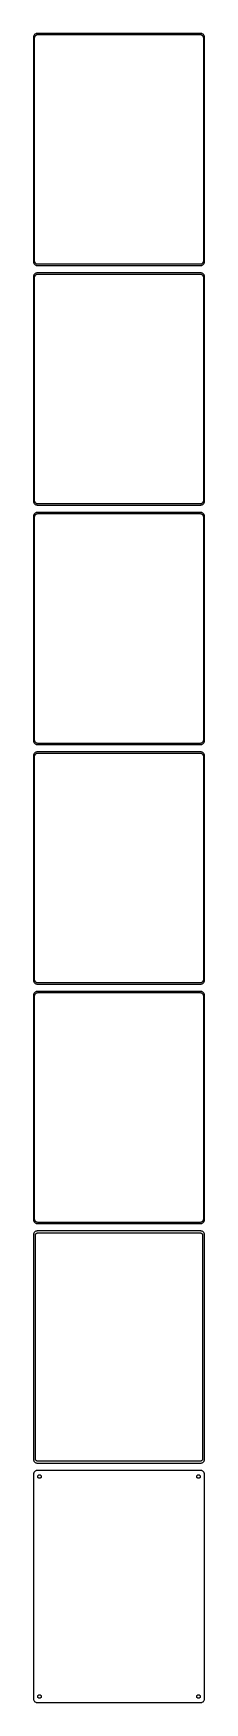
# Model space of a CAD drawing. Header units: metres. Extents: x -105 to 105, y 4268 to 8668.
# Drawn here: x -105 to 105, y 4268 to 6316 of the extents above; entities that cross this region are included whole.
import ezdxf

# ---------------------------------------------------------------- set-up
doc = ezdxf.new("R2010")
doc.units = ezdxf.units.M

msp = doc.modelspace()

# ---------------------------------------------------------------- linework, layer by layer
for p, q in [((-104.961, 6312.13), (-105, 6311.5)), ((-105, 6311.5), (-105, 6036.5)), ((-104.843, 6312.74), (-104.961, 6312.13)), ((-104.649, 6313.34), (-104.843, 6312.74)), ((-104.382, 6313.91), (-104.649, 6313.34)), ((-104.045, 6314.44), (-104.382, 6313.91)), ((-103.645, 6314.92), (-104.045, 6314.44)), ((-103.187, 6315.35), (-103.645, 6314.92)), ((-103.5, 6311), (-103.468, 6311.5)), ((-103.5, 6037), (-103.5, 6311)), ((-103.468, 6311.5), (-103.374, 6311.99)), ((-103.374, 6311.99), (-103.219, 6312.47)), ((-103.219, 6312.47), (-103.005, 6312.93)), ((-102.679, 6315.72), (-103.187, 6315.35)), ((-103.005, 6312.93), (-102.736, 6313.35)), ((-102.736, 6313.35), (-102.416, 6313.74)), ((-102.129, 6316.02), (-102.679, 6315.72)), ((-102.416, 6313.74), (-102.05, 6314.08)), ((-101.545, 6316.26), (-102.129, 6316.02)), ((-102.05, 6314.08), (-101.643, 6314.38)), ((-101.643, 6314.38), (-101.203, 6314.62)), ((-100.937, 6316.41), (-101.545, 6316.26)), ((-101.203, 6314.62), (-100.736, 6314.8)), ((-100.314, 6316.49), (-100.937, 6316.41)), ((-100.736, 6314.8), (-100.25, 6314.93)), ((100.314, 6316.49), (-100.314, 6316.49)), ((-100.25, 6314.93), (-99.7512, 6314.99)), ((-99.7512, 6314.99), (99.7512, 6314.99)), ((99.7512, 6314.99), (100.25, 6314.93)), ((100.25, 6314.93), (100.736, 6314.8)), ((100.937, 6316.41), (100.314, 6316.49)), ((100.736, 6314.8), (101.203, 6314.62)), ((101.545, 6316.26), (100.937, 6316.41)), ((101.203, 6314.62), (101.643, 6314.38)), ((102.129, 6316.02), (101.545, 6316.26)), ((101.643, 6314.38), (102.05, 6314.08)), ((102.05, 6314.08), (102.416, 6313.74)), ((102.679, 6315.72), (102.129, 6316.02)), ((102.416, 6313.74), (102.736, 6313.35)), ((103.187, 6315.35), (102.679, 6315.72)), ((102.736, 6313.35), (103.005, 6312.93)), ((103.005, 6312.93), (103.219, 6312.47)), ((103.645, 6314.92), (103.187, 6315.35)), ((103.219, 6312.47), (103.374, 6311.99)), ((103.374, 6311.99), (103.468, 6311.5)), ((103.468, 6311.5), (103.5, 6311)), ((103.5, 6311), (103.5, 6037)), ((104.045, 6314.44), (103.645, 6314.92)), ((104.382, 6313.91), (104.045, 6314.44)), ((104.649, 6313.34), (104.382, 6313.91)), ((104.843, 6312.74), (104.649, 6313.34)), ((104.961, 6312.13), (104.843, 6312.74)), ((105, 6311.5), (104.961, 6312.13)), ((105, 6036.5), (105, 6311.5)), ((-105, 6036.5), (-104.961, 6035.87)), ((-104.961, 6035.87), (-104.843, 6035.26)), ((-104.843, 6035.26), (-104.649, 6034.66)), ((-104.649, 6034.66), (-104.382, 6034.09)), ((-104.382, 6034.09), (-104.045, 6033.56)), ((-104.045, 6033.56), (-103.645, 6033.08)), ((-103.645, 6033.08), (-103.187, 6032.65)), ((-103.468, 6036.5), (-103.5, 6037)), ((-103.374, 6036.01), (-103.468, 6036.5)), ((-103.219, 6035.53), (-103.374, 6036.01)), ((-103.005, 6035.07), (-103.219, 6035.53)), ((-103.187, 6032.65), (-102.679, 6032.28)), ((-102.736, 6034.65), (-103.005, 6035.07)), ((-102.416, 6034.26), (-102.736, 6034.65)), ((-102.679, 6032.28), (-102.129, 6031.98)), ((-102.05, 6033.92), (-102.416, 6034.26)), ((-102.129, 6031.98), (-101.545, 6031.74)), ((-101.643, 6033.62), (-102.05, 6033.92)), ((-101.203, 6033.38), (-101.643, 6033.62)), ((-101.545, 6031.74), (-100.937, 6031.59)), ((-100.736, 6033.2), (-101.203, 6033.38)), ((-100.937, 6031.59), (-100.314, 6031.51)), ((-100.25, 6033.07), (-100.736, 6033.2)), ((-100.314, 6031.51), (100.314, 6031.51)), ((-99.7512, 6033.01), (-100.25, 6033.07)), ((99.7512, 6033.01), (-99.7512, 6033.01)), ((100.25, 6033.07), (99.7512, 6033.01)), ((100.736, 6033.2), (100.25, 6033.07)), ((100.314, 6031.51), (100.937, 6031.59)), ((101.203, 6033.38), (100.736, 6033.2)), ((100.937, 6031.59), (101.545, 6031.74)), ((101.643, 6033.62), (101.203, 6033.38)), ((101.545, 6031.74), (102.129, 6031.98)), ((102.05, 6033.92), (101.643, 6033.62)), ((102.416, 6034.26), (102.05, 6033.92)), ((102.129, 6031.98), (102.679, 6032.28)), ((102.736, 6034.65), (102.416, 6034.26)), ((102.679, 6032.28), (103.187, 6032.65)), ((103.005, 6035.07), (102.736, 6034.65)), ((103.219, 6035.53), (103.005, 6035.07)), ((103.187, 6032.65), (103.645, 6033.08)), ((103.374, 6036.01), (103.219, 6035.53)), ((103.468, 6036.5), (103.374, 6036.01)), ((103.5, 6037), (103.468, 6036.5)), ((103.645, 6033.08), (104.045, 6033.56)), ((104.045, 6033.56), (104.382, 6034.09)), ((104.382, 6034.09), (104.649, 6034.66)), ((104.649, 6034.66), (104.843, 6035.26)), ((104.843, 6035.26), (104.961, 6035.87)), ((104.961, 6035.87), (105, 6036.5)), ((-104.961, 6018.13), (-105, 6017.5)), ((-105, 6017.5), (-105, 5742.5)), ((-104.843, 6018.74), (-104.961, 6018.13)), ((-104.649, 6019.34), (-104.843, 6018.74)), ((-104.382, 6019.91), (-104.649, 6019.34)), ((-104.045, 6020.44), (-104.382, 6019.91)), ((-103.645, 6020.92), (-104.045, 6020.44)), ((-103.187, 6021.35), (-103.645, 6020.92)), ((-103.5, 6017), (-103.468, 6017.5)), ((-103.5, 5743), (-103.5, 6017)), ((-103.468, 6017.5), (-103.374, 6017.99)), ((-103.374, 6017.99), (-103.219, 6018.47)), ((-103.219, 6018.47), (-103.005, 6018.93)), ((-102.679, 6021.72), (-103.187, 6021.35)), ((-103.005, 6018.93), (-102.736, 6019.35)), ((-102.736, 6019.35), (-102.416, 6019.74)), ((-102.129, 6022.02), (-102.679, 6021.72)), ((-102.416, 6019.74), (-102.05, 6020.08)), ((-101.545, 6022.26), (-102.129, 6022.02)), ((-102.05, 6020.08), (-101.643, 6020.38)), ((-101.643, 6020.38), (-101.203, 6020.62)), ((-100.937, 6022.41), (-101.545, 6022.26)), ((-101.203, 6020.62), (-100.736, 6020.8)), ((-100.314, 6022.49), (-100.937, 6022.41)), ((-100.736, 6020.8), (-100.25, 6020.93)), ((100.314, 6022.49), (-100.314, 6022.49)), ((-100.25, 6020.93), (-99.7512, 6020.99)), ((-99.7512, 6020.99), (99.7512, 6020.99)), ((99.7512, 6020.99), (100.25, 6020.93)), ((100.25, 6020.93), (100.736, 6020.8)), ((100.937, 6022.41), (100.314, 6022.49)), ((100.736, 6020.8), (101.203, 6020.62)), ((101.545, 6022.26), (100.937, 6022.41)), ((101.203, 6020.62), (101.643, 6020.38)), ((102.129, 6022.02), (101.545, 6022.26)), ((101.643, 6020.38), (102.05, 6020.08)), ((102.05, 6020.08), (102.416, 6019.74)), ((102.679, 6021.72), (102.129, 6022.02)), ((102.416, 6019.74), (102.736, 6019.35)), ((103.187, 6021.35), (102.679, 6021.72)), ((102.736, 6019.35), (103.005, 6018.93)), ((103.005, 6018.93), (103.219, 6018.47)), ((103.645, 6020.92), (103.187, 6021.35)), ((103.219, 6018.47), (103.374, 6017.99)), ((103.374, 6017.99), (103.468, 6017.5)), ((103.468, 6017.5), (103.5, 6017)), ((103.5, 6017), (103.5, 5743)), ((104.045, 6020.44), (103.645, 6020.92)), ((104.382, 6019.91), (104.045, 6020.44)), ((104.649, 6019.34), (104.382, 6019.91)), ((104.843, 6018.74), (104.649, 6019.34)), ((104.961, 6018.13), (104.843, 6018.74)), ((105, 6017.5), (104.961, 6018.13)), ((105, 5742.5), (105, 6017.5)), ((-105, 5742.5), (-104.961, 5741.87)), ((-104.961, 5741.87), (-104.843, 5741.26)), ((-104.843, 5741.26), (-104.649, 5740.66)), ((-104.649, 5740.66), (-104.382, 5740.09)), ((-104.382, 5740.09), (-104.045, 5739.56)), ((-104.045, 5739.56), (-103.645, 5739.08)), ((-103.645, 5739.08), (-103.187, 5738.65)), ((-103.468, 5742.5), (-103.5, 5743)), ((-103.374, 5742.01), (-103.468, 5742.5)), ((-103.219, 5741.53), (-103.374, 5742.01)), ((-103.005, 5741.07), (-103.219, 5741.53)), ((-103.187, 5738.65), (-102.679, 5738.28)), ((-102.736, 5740.65), (-103.005, 5741.07)), ((-102.416, 5740.26), (-102.736, 5740.65)), ((-102.679, 5738.28), (-102.129, 5737.98)), ((-102.05, 5739.92), (-102.416, 5740.26)), ((-102.129, 5737.98), (-101.545, 5737.74)), ((-101.643, 5739.62), (-102.05, 5739.92)), ((-101.203, 5739.38), (-101.643, 5739.62)), ((-101.545, 5737.74), (-100.937, 5737.59)), ((-100.736, 5739.2), (-101.203, 5739.38)), ((-100.937, 5737.59), (-100.314, 5737.51)), ((-100.25, 5739.07), (-100.736, 5739.2)), ((-100.314, 5737.51), (100.314, 5737.51)), ((-99.7512, 5739.01), (-100.25, 5739.07)), ((99.7512, 5739.01), (-99.7512, 5739.01)), ((100.25, 5739.07), (99.7512, 5739.01)), ((100.736, 5739.2), (100.25, 5739.07)), ((100.314, 5737.51), (100.937, 5737.59)), ((101.203, 5739.38), (100.736, 5739.2)), ((100.937, 5737.59), (101.545, 5737.74)), ((101.643, 5739.62), (101.203, 5739.38)), ((101.545, 5737.74), (102.129, 5737.98)), ((102.05, 5739.92), (101.643, 5739.62)), ((102.416, 5740.26), (102.05, 5739.92)), ((102.129, 5737.98), (102.679, 5738.28)), ((102.736, 5740.65), (102.416, 5740.26)), ((102.679, 5738.28), (103.187, 5738.65)), ((103.005, 5741.07), (102.736, 5740.65)), ((103.219, 5741.53), (103.005, 5741.07)), ((103.187, 5738.65), (103.645, 5739.08)), ((103.374, 5742.01), (103.219, 5741.53)), ((103.468, 5742.5), (103.374, 5742.01)), ((103.5, 5743), (103.468, 5742.5)), ((103.645, 5739.08), (104.045, 5739.56)), ((104.045, 5739.56), (104.382, 5740.09)), ((104.382, 5740.09), (104.649, 5740.66)), ((104.649, 5740.66), (104.843, 5741.26)), ((104.843, 5741.26), (104.961, 5741.87)), ((104.961, 5741.87), (105, 5742.5)), ((-104.961, 5724.13), (-105, 5723.5)), ((-105, 5723.5), (-105, 5448.5)), ((-104.843, 5724.74), (-104.961, 5724.13)), ((-104.649, 5725.34), (-104.843, 5724.74)), ((-104.382, 5725.91), (-104.649, 5725.34)), ((-104.045, 5726.44), (-104.382, 5725.91)), ((-103.645, 5726.92), (-104.045, 5726.44)), ((-103.187, 5727.35), (-103.645, 5726.92)), ((-103.5, 5723), (-103.468, 5723.5)), ((-103.5, 5449), (-103.5, 5723)), ((-103.468, 5723.5), (-103.374, 5723.99)), ((-103.374, 5723.99), (-103.219, 5724.47)), ((-103.219, 5724.47), (-103.005, 5724.93)), ((-102.679, 5727.72), (-103.187, 5727.35)), ((-103.005, 5724.93), (-102.736, 5725.35)), ((-102.736, 5725.35), (-102.416, 5725.74)), ((-102.129, 5728.02), (-102.679, 5727.72)), ((-102.416, 5725.74), (-102.05, 5726.08)), ((-101.545, 5728.26), (-102.129, 5728.02)), ((-102.05, 5726.08), (-101.643, 5726.38)), ((-101.643, 5726.38), (-101.203, 5726.62)), ((-100.937, 5728.41), (-101.545, 5728.26)), ((-101.203, 5726.62), (-100.736, 5726.8)), ((-100.314, 5728.49), (-100.937, 5728.41)), ((-100.736, 5726.8), (-100.25, 5726.93)), ((100.314, 5728.49), (-100.314, 5728.49)), ((-100.25, 5726.93), (-99.7512, 5726.99)), ((-99.7512, 5726.99), (99.7512, 5726.99)), ((99.7512, 5726.99), (100.25, 5726.93)), ((100.25, 5726.93), (100.736, 5726.8)), ((100.937, 5728.41), (100.314, 5728.49)), ((100.736, 5726.8), (101.203, 5726.62)), ((101.545, 5728.26), (100.937, 5728.41)), ((101.203, 5726.62), (101.643, 5726.38)), ((102.129, 5728.02), (101.545, 5728.26)), ((101.643, 5726.38), (102.05, 5726.08)), ((102.05, 5726.08), (102.416, 5725.74)), ((102.679, 5727.72), (102.129, 5728.02)), ((102.416, 5725.74), (102.736, 5725.35)), ((103.187, 5727.35), (102.679, 5727.72)), ((102.736, 5725.35), (103.005, 5724.93)), ((103.005, 5724.93), (103.219, 5724.47)), ((103.645, 5726.92), (103.187, 5727.35)), ((103.219, 5724.47), (103.374, 5723.99)), ((103.374, 5723.99), (103.468, 5723.5)), ((103.468, 5723.5), (103.5, 5723)), ((103.5, 5723), (103.5, 5449)), ((104.045, 5726.44), (103.645, 5726.92)), ((104.382, 5725.91), (104.045, 5726.44)), ((104.649, 5725.34), (104.382, 5725.91)), ((104.843, 5724.74), (104.649, 5725.34)), ((104.961, 5724.13), (104.843, 5724.74)), ((105, 5723.5), (104.961, 5724.13)), ((105, 5448.5), (105, 5723.5)), ((-105, 5448.5), (-104.961, 5447.87)), ((-104.961, 5430.13), (-105, 5429.5)), ((-104.961, 5447.87), (-104.843, 5447.26)), ((-104.843, 5430.74), (-104.961, 5430.13)), ((-104.843, 5447.26), (-104.649, 5446.66)), ((-104.649, 5431.34), (-104.843, 5430.74)), ((-104.649, 5446.66), (-104.382, 5446.09)), ((-104.382, 5431.91), (-104.649, 5431.34)), ((-104.382, 5446.09), (-104.045, 5445.56)), ((-104.045, 5432.44), (-104.382, 5431.91)), ((-104.045, 5445.56), (-103.645, 5445.08)), ((-103.645, 5432.92), (-104.045, 5432.44)), ((-103.645, 5445.08), (-103.187, 5444.65)), ((-103.187, 5433.35), (-103.645, 5432.92)), ((-103.468, 5448.5), (-103.5, 5449)), ((-103.374, 5448.01), (-103.468, 5448.5)), ((-103.468, 5429.5), (-103.374, 5429.99)), ((-103.219, 5447.53), (-103.374, 5448.01)), ((-103.374, 5429.99), (-103.219, 5430.47)), ((-103.005, 5447.07), (-103.219, 5447.53)), ((-103.219, 5430.47), (-103.005, 5430.93)), ((-103.187, 5444.65), (-102.679, 5444.28)), ((-102.679, 5433.72), (-103.187, 5433.35)), ((-102.736, 5446.65), (-103.005, 5447.07)), ((-103.005, 5430.93), (-102.736, 5431.35)), ((-102.416, 5446.26), (-102.736, 5446.65)), ((-102.736, 5431.35), (-102.416, 5431.74)), ((-102.679, 5444.28), (-102.129, 5443.98)), ((-102.129, 5434.02), (-102.679, 5433.72)), ((-102.05, 5445.92), (-102.416, 5446.26)), ((-102.416, 5431.74), (-102.05, 5432.08)), ((-102.129, 5443.98), (-101.545, 5443.74)), ((-101.545, 5434.26), (-102.129, 5434.02)), ((-101.643, 5445.62), (-102.05, 5445.92)), ((-102.05, 5432.08), (-101.643, 5432.38)), ((-101.203, 5445.38), (-101.643, 5445.62)), ((-101.643, 5432.38), (-101.203, 5432.62)), ((-101.545, 5443.74), (-100.937, 5443.59)), ((-100.937, 5434.41), (-101.545, 5434.26)), ((-100.736, 5445.2), (-101.203, 5445.38)), ((-101.203, 5432.62), (-100.736, 5432.8)), ((-100.937, 5443.59), (-100.314, 5443.51)), ((-100.314, 5434.49), (-100.937, 5434.41)), ((-100.25, 5445.07), (-100.736, 5445.2)), ((-100.736, 5432.8), (-100.25, 5432.93)), ((-100.314, 5443.51), (100.314, 5443.51)), ((100.314, 5434.49), (-100.314, 5434.49)), ((-99.7512, 5445.01), (-100.25, 5445.07)), ((-100.25, 5432.93), (-99.7512, 5432.99)), ((99.7512, 5445.01), (-99.7512, 5445.01)), ((-99.7512, 5432.99), (99.7512, 5432.99)), ((100.25, 5445.07), (99.7512, 5445.01)), ((99.7512, 5432.99), (100.25, 5432.93)), ((100.736, 5445.2), (100.25, 5445.07)), ((100.25, 5432.93), (100.736, 5432.8)), ((100.314, 5443.51), (100.937, 5443.59)), ((100.937, 5434.41), (100.314, 5434.49)), ((101.203, 5445.38), (100.736, 5445.2)), ((100.736, 5432.8), (101.203, 5432.62)), ((100.937, 5443.59), (101.545, 5443.74)), ((101.545, 5434.26), (100.937, 5434.41)), ((101.643, 5445.62), (101.203, 5445.38)), ((101.203, 5432.62), (101.643, 5432.38)), ((101.545, 5443.74), (102.129, 5443.98)), ((102.129, 5434.02), (101.545, 5434.26)), ((102.05, 5445.92), (101.643, 5445.62)), ((101.643, 5432.38), (102.05, 5432.08)), ((102.416, 5446.26), (102.05, 5445.92)), ((102.05, 5432.08), (102.416, 5431.74)), ((102.129, 5443.98), (102.679, 5444.28)), ((102.679, 5433.72), (102.129, 5434.02)), ((102.736, 5446.65), (102.416, 5446.26)), ((102.416, 5431.74), (102.736, 5431.35)), ((102.679, 5444.28), (103.187, 5444.65)), ((103.187, 5433.35), (102.679, 5433.72)), ((103.005, 5447.07), (102.736, 5446.65)), ((102.736, 5431.35), (103.005, 5430.93)), ((103.219, 5447.53), (103.005, 5447.07)), ((103.005, 5430.93), (103.219, 5430.47)), ((103.187, 5444.65), (103.645, 5445.08)), ((103.645, 5432.92), (103.187, 5433.35)), ((103.374, 5448.01), (103.219, 5447.53)), ((103.219, 5430.47), (103.374, 5429.99)), ((103.468, 5448.5), (103.374, 5448.01)), ((103.374, 5429.99), (103.468, 5429.5)), ((103.5, 5449), (103.468, 5448.5)), ((103.645, 5445.08), (104.045, 5445.56)), ((104.045, 5432.44), (103.645, 5432.92)), ((104.045, 5445.56), (104.382, 5446.09)), ((104.382, 5431.91), (104.045, 5432.44)), ((104.382, 5446.09), (104.649, 5446.66)), ((104.649, 5431.34), (104.382, 5431.91)), ((104.649, 5446.66), (104.843, 5447.26)), ((104.843, 5430.74), (104.649, 5431.34)), ((104.843, 5447.26), (104.961, 5447.87)), ((104.961, 5430.13), (104.843, 5430.74)), ((104.961, 5447.87), (105, 5448.5)), ((105, 5429.5), (104.961, 5430.13)), ((-105, 5429.5), (-105, 5154.5)), ((-103.5, 5429), (-103.468, 5429.5)), ((-103.5, 5155), (-103.5, 5429)), ((103.468, 5429.5), (103.5, 5429)), ((103.5, 5429), (103.5, 5155)), ((105, 5154.5), (105, 5429.5)), ((-105, 5154.5), (-104.961, 5153.87)), ((-104.961, 5153.87), (-104.843, 5153.26)), ((-104.843, 5153.26), (-104.649, 5152.66)), ((-104.649, 5152.66), (-104.382, 5152.09)), ((-104.382, 5152.09), (-104.045, 5151.56)), ((-104.045, 5151.56), (-103.645, 5151.08)), ((-103.645, 5151.08), (-103.187, 5150.65)), ((-103.468, 5154.5), (-103.5, 5155)), ((-103.374, 5154.01), (-103.468, 5154.5)), ((-103.219, 5153.53), (-103.374, 5154.01)), ((-103.005, 5153.07), (-103.219, 5153.53)), ((-103.187, 5150.65), (-102.679, 5150.28)), ((-102.736, 5152.65), (-103.005, 5153.07)), ((-102.416, 5152.26), (-102.736, 5152.65)), ((-102.679, 5150.28), (-102.129, 5149.98)), ((-102.05, 5151.92), (-102.416, 5152.26)), ((-102.129, 5149.98), (-101.545, 5149.74)), ((-101.643, 5151.62), (-102.05, 5151.92)), ((-101.203, 5151.38), (-101.643, 5151.62)), ((-101.545, 5149.74), (-100.937, 5149.59)), ((-100.736, 5151.2), (-101.203, 5151.38)), ((-100.937, 5149.59), (-100.314, 5149.51)), ((-100.25, 5151.07), (-100.736, 5151.2)), ((-100.314, 5149.51), (100.314, 5149.51)), ((-99.7512, 5151.01), (-100.25, 5151.07)), ((99.7512, 5151.01), (-99.7512, 5151.01)), ((100.25, 5151.07), (99.7512, 5151.01)), ((100.736, 5151.2), (100.25, 5151.07)), ((100.314, 5149.51), (100.937, 5149.59)), ((101.203, 5151.38), (100.736, 5151.2)), ((100.937, 5149.59), (101.545, 5149.74)), ((101.643, 5151.62), (101.203, 5151.38)), ((101.545, 5149.74), (102.129, 5149.98)), ((102.05, 5151.92), (101.643, 5151.62)), ((102.416, 5152.26), (102.05, 5151.92)), ((102.129, 5149.98), (102.679, 5150.28)), ((102.736, 5152.65), (102.416, 5152.26)), ((102.679, 5150.28), (103.187, 5150.65)), ((103.005, 5153.07), (102.736, 5152.65)), ((103.219, 5153.53), (103.005, 5153.07)), ((103.187, 5150.65), (103.645, 5151.08)), ((103.374, 5154.01), (103.219, 5153.53)), ((103.468, 5154.5), (103.374, 5154.01)), ((103.5, 5155), (103.468, 5154.5)), ((103.645, 5151.08), (104.045, 5151.56)), ((104.045, 5151.56), (104.382, 5152.09)), ((104.382, 5152.09), (104.649, 5152.66)), ((104.649, 5152.66), (104.843, 5153.26)), ((104.843, 5153.26), (104.961, 5153.87)), ((104.961, 5153.87), (105, 5154.5)), ((-104.961, 5136.13), (-105, 5135.5)), ((-105, 5135.5), (-105, 4860.5)), ((-104.843, 5136.74), (-104.961, 5136.13)), ((-104.649, 5137.34), (-104.843, 5136.74)), ((-104.382, 5137.91), (-104.649, 5137.34)), ((-104.045, 5138.44), (-104.382, 5137.91)), ((-103.645, 5138.92), (-104.045, 5138.44)), ((-103.187, 5139.35), (-103.645, 5138.92)), ((-103.5, 5135), (-103.468, 5135.5)), ((-103.5, 4861), (-103.5, 5135)), ((-103.468, 5135.5), (-103.374, 5135.99)), ((-103.374, 5135.99), (-103.219, 5136.47)), ((-103.219, 5136.47), (-103.005, 5136.93)), ((-102.679, 5139.72), (-103.187, 5139.35)), ((-103.005, 5136.93), (-102.736, 5137.35)), ((-102.736, 5137.35), (-102.416, 5137.74)), ((-102.129, 5140.02), (-102.679, 5139.72)), ((-102.416, 5137.74), (-102.05, 5138.08)), ((-101.545, 5140.26), (-102.129, 5140.02)), ((-102.05, 5138.08), (-101.643, 5138.38)), ((-101.643, 5138.38), (-101.203, 5138.62)), ((-100.937, 5140.41), (-101.545, 5140.26)), ((-101.203, 5138.62), (-100.736, 5138.8)), ((-100.314, 5140.49), (-100.937, 5140.41)), ((-100.736, 5138.8), (-100.25, 5138.93)), ((100.314, 5140.49), (-100.314, 5140.49)), ((-100.25, 5138.93), (-99.7512, 5138.99)), ((-99.7512, 5138.99), (99.7512, 5138.99)), ((99.7512, 5138.99), (100.25, 5138.93)), ((100.25, 5138.93), (100.736, 5138.8)), ((100.937, 5140.41), (100.314, 5140.49)), ((100.736, 5138.8), (101.203, 5138.62)), ((101.545, 5140.26), (100.937, 5140.41)), ((101.203, 5138.62), (101.643, 5138.38)), ((102.129, 5140.02), (101.545, 5140.26)), ((101.643, 5138.38), (102.05, 5138.08)), ((102.05, 5138.08), (102.416, 5137.74)), ((102.679, 5139.72), (102.129, 5140.02)), ((102.416, 5137.74), (102.736, 5137.35)), ((103.187, 5139.35), (102.679, 5139.72)), ((102.736, 5137.35), (103.005, 5136.93)), ((103.005, 5136.93), (103.219, 5136.47)), ((103.645, 5138.92), (103.187, 5139.35)), ((103.219, 5136.47), (103.374, 5135.99)), ((103.374, 5135.99), (103.468, 5135.5)), ((103.468, 5135.5), (103.5, 5135)), ((103.5, 5135), (103.5, 4861)), ((104.045, 5138.44), (103.645, 5138.92)), ((104.382, 5137.91), (104.045, 5138.44)), ((104.649, 5137.34), (104.382, 5137.91)), ((104.843, 5136.74), (104.649, 5137.34)), ((104.961, 5136.13), (104.843, 5136.74)), ((105, 5135.5), (104.961, 5136.13)), ((105, 4860.5), (105, 5135.5)), ((-105, 4860.5), (-104.961, 4859.87)), ((-104.961, 4859.87), (-104.843, 4859.26)), ((-104.843, 4859.26), (-104.649, 4858.66)), ((-104.649, 4858.66), (-104.382, 4858.09)), ((-104.382, 4858.09), (-104.045, 4857.56)), ((-104.045, 4857.56), (-103.645, 4857.08)), ((-103.645, 4857.08), (-103.187, 4856.65)), ((-103.468, 4860.5), (-103.5, 4861)), ((-103.374, 4860.01), (-103.468, 4860.5)), ((-103.219, 4859.53), (-103.374, 4860.01)), ((-103.005, 4859.07), (-103.219, 4859.53)), ((-103.187, 4856.65), (-102.679, 4856.28)), ((-102.736, 4858.65), (-103.005, 4859.07)), ((-102.416, 4858.26), (-102.736, 4858.65)), ((-102.679, 4856.28), (-102.129, 4855.98)), ((-102.05, 4857.92), (-102.416, 4858.26)), ((-101.643, 4857.62), (-102.05, 4857.92)), ((-101.203, 4857.38), (-101.643, 4857.62)), ((-100.736, 4857.2), (-101.203, 4857.38)), ((-100.25, 4857.07), (-100.736, 4857.2)), ((-99.7512, 4857.01), (-100.25, 4857.07)), ((99.7512, 4857.01), (-99.7512, 4857.01)), ((100.25, 4857.07), (99.7512, 4857.01)), ((100.736, 4857.2), (100.25, 4857.07)), ((101.203, 4857.38), (100.736, 4857.2)), ((101.643, 4857.62), (101.203, 4857.38)), ((102.05, 4857.92), (101.643, 4857.62)), ((102.416, 4858.26), (102.05, 4857.92)), ((102.129, 4855.98), (102.679, 4856.28)), ((102.736, 4858.65), (102.416, 4858.26)), ((102.679, 4856.28), (103.187, 4856.65)), ((103.005, 4859.07), (102.736, 4858.65)), ((103.219, 4859.53), (103.005, 4859.07)), ((103.187, 4856.65), (103.645, 4857.08)), ((103.374, 4860.01), (103.219, 4859.53)), ((103.468, 4860.5), (103.374, 4860.01)), ((103.5, 4861), (103.468, 4860.5)), ((103.645, 4857.08), (104.045, 4857.56)), ((104.045, 4857.56), (104.382, 4858.09)), ((104.382, 4858.09), (104.649, 4858.66)), ((104.649, 4858.66), (104.843, 4859.26)), ((104.843, 4859.26), (104.961, 4859.87)), ((104.961, 4859.87), (105, 4860.5)), ((-104.961, 4842.13), (-105, 4841.5)), ((-105, 4841.5), (-105, 4566.5)), ((-104.843, 4842.74), (-104.961, 4842.13)), ((-104.649, 4843.34), (-104.843, 4842.74)), ((-104.382, 4843.91), (-104.649, 4843.34)), ((-104.045, 4844.44), (-104.382, 4843.91)), ((-103.645, 4844.92), (-104.045, 4844.44)), ((-103.187, 4845.35), (-103.645, 4844.92)), ((-102.679, 4845.72), (-103.187, 4845.35)), ((-102.129, 4846.02), (-102.679, 4845.72)), ((-102.613, 4841), (-102.588, 4841.39)), ((-102.613, 4567), (-102.613, 4841)), ((-102.588, 4841.39), (-102.515, 4841.77)), ((-102.515, 4841.77), (-102.394, 4842.15)), ((-102.394, 4842.15), (-102.228, 4842.5)), ((-102.228, 4842.5), (-102.018, 4842.83)), ((-102.129, 4855.98), (-101.545, 4855.74)), ((-101.545, 4846.26), (-102.129, 4846.02)), ((-102.018, 4842.83), (-101.769, 4843.13)), ((-101.769, 4843.13), (-101.484, 4843.4)), ((-101.545, 4855.74), (-100.937, 4855.59)), ((-100.937, 4846.41), (-101.545, 4846.26)), ((-101.484, 4843.4), (-101.168, 4843.63)), ((-101.168, 4843.63), (-100.825, 4843.82)), ((-100.937, 4855.59), (-100.314, 4855.51)), ((-100.314, 4846.49), (-100.937, 4846.41)), ((-100.825, 4843.82), (-100.462, 4843.96)), ((-100.462, 4843.96), (-100.083, 4844.06)), ((-100.314, 4855.51), (100.314, 4855.51)), ((100.314, 4846.49), (-100.314, 4846.49)), ((-100.083, 4844.06), (-99.6955, 4844.11)), ((-99.6955, 4844.11), (99.6955, 4844.11)), ((99.6955, 4844.11), (100.083, 4844.06)), ((100.083, 4844.06), (100.462, 4843.96)), ((100.314, 4855.51), (100.937, 4855.59)), ((100.937, 4846.41), (100.314, 4846.49)), ((100.462, 4843.96), (100.825, 4843.82)), ((100.825, 4843.82), (101.168, 4843.63)), ((100.937, 4855.59), (101.545, 4855.74)), ((101.545, 4846.26), (100.937, 4846.41)), ((101.168, 4843.63), (101.484, 4843.4)), ((101.484, 4843.4), (101.769, 4843.13)), ((101.545, 4855.74), (102.129, 4855.98)), ((102.129, 4846.02), (101.545, 4846.26)), ((101.769, 4843.13), (102.018, 4842.83)), ((102.018, 4842.83), (102.228, 4842.5)), ((102.679, 4845.72), (102.129, 4846.02)), ((102.228, 4842.5), (102.394, 4842.15)), ((102.394, 4842.15), (102.515, 4841.77)), ((102.515, 4841.77), (102.588, 4841.39)), ((102.588, 4841.39), (102.613, 4841)), ((102.613, 4841), (102.613, 4567)), ((103.187, 4845.35), (102.679, 4845.72)), ((103.645, 4844.92), (103.187, 4845.35)), ((104.045, 4844.44), (103.645, 4844.92)), ((104.382, 4843.91), (104.045, 4844.44)), ((104.649, 4843.34), (104.382, 4843.91)), ((104.843, 4842.74), (104.649, 4843.34)), ((104.961, 4842.13), (104.843, 4842.74)), ((105, 4841.5), (104.961, 4842.13)), ((105, 4566.5), (105, 4841.5)), ((-105, 4566.5), (-104.961, 4565.87)), ((-104.961, 4565.87), (-104.843, 4565.26)), ((-104.843, 4548.74), (-104.961, 4548.13)), ((-104.843, 4565.26), (-104.649, 4564.66)), ((-104.649, 4549.34), (-104.843, 4548.74)), ((-104.649, 4564.66), (-104.382, 4564.09)), ((-104.382, 4549.91), (-104.649, 4549.34)), ((-104.382, 4564.09), (-104.045, 4563.56)), ((-104.045, 4550.44), (-104.382, 4549.91)), ((-104.045, 4563.56), (-103.645, 4563.08)), ((-103.645, 4550.92), (-104.045, 4550.44)), ((-103.645, 4563.08), (-103.187, 4562.65)), ((-103.187, 4551.35), (-103.645, 4550.92)), ((-103.187, 4562.65), (-102.679, 4562.28)), ((-102.679, 4551.72), (-103.187, 4551.35)), ((-102.679, 4562.28), (-102.129, 4561.98)), ((-102.129, 4552.02), (-102.679, 4551.72)), ((-102.588, 4566.61), (-102.613, 4567)), ((-102.515, 4566.23), (-102.588, 4566.61)), ((-102.394, 4565.85), (-102.515, 4566.23)), ((-102.228, 4565.5), (-102.394, 4565.85)), ((-102.018, 4565.17), (-102.228, 4565.5)), ((-102.129, 4561.98), (-101.545, 4561.74)), ((-101.545, 4552.26), (-102.129, 4552.02)), ((-101.769, 4564.87), (-102.018, 4565.17)), ((-101.484, 4564.6), (-101.769, 4564.87)), ((-101.545, 4561.74), (-100.937, 4561.59)), ((-100.937, 4552.41), (-101.545, 4552.26)), ((-101.168, 4564.37), (-101.484, 4564.6)), ((-100.825, 4564.18), (-101.168, 4564.37)), ((-100.937, 4561.59), (-100.314, 4561.51)), ((-100.314, 4552.49), (-100.937, 4552.41)), ((-100.462, 4564.04), (-100.825, 4564.18)), ((-100.083, 4563.94), (-100.462, 4564.04)), ((-100.314, 4561.51), (100.314, 4561.51)), ((100.314, 4552.49), (-100.314, 4552.49)), ((-99.6955, 4563.89), (-100.083, 4563.94)), ((99.6955, 4563.89), (-99.6955, 4563.89)), ((100.083, 4563.94), (99.6955, 4563.89)), ((100.462, 4564.04), (100.083, 4563.94)), ((100.314, 4561.51), (100.937, 4561.59)), ((100.937, 4552.41), (100.314, 4552.49)), ((100.825, 4564.18), (100.462, 4564.04)), ((101.168, 4564.37), (100.825, 4564.18)), ((100.937, 4561.59), (101.545, 4561.74)), ((101.545, 4552.26), (100.937, 4552.41)), ((101.484, 4564.6), (101.168, 4564.37)), ((101.769, 4564.87), (101.484, 4564.6)), ((101.545, 4561.74), (102.129, 4561.98)), ((102.129, 4552.02), (101.545, 4552.26)), ((102.018, 4565.17), (101.769, 4564.87)), ((102.228, 4565.5), (102.018, 4565.17)), ((102.129, 4561.98), (102.679, 4562.28)), ((102.679, 4551.72), (102.129, 4552.02)), ((102.394, 4565.85), (102.228, 4565.5)), ((102.515, 4566.23), (102.394, 4565.85)), ((102.588, 4566.61), (102.515, 4566.23)), ((102.613, 4567), (102.588, 4566.61)), ((102.679, 4562.28), (103.187, 4562.65)), ((103.187, 4551.35), (102.679, 4551.72)), ((103.187, 4562.65), (103.645, 4563.08)), ((103.645, 4550.92), (103.187, 4551.35)), ((103.645, 4563.08), (104.045, 4563.56)), ((104.045, 4550.44), (103.645, 4550.92)), ((104.045, 4563.56), (104.382, 4564.09)), ((104.382, 4549.91), (104.045, 4550.44)), ((104.382, 4564.09), (104.649, 4564.66)), ((104.649, 4549.34), (104.382, 4549.91)), ((104.649, 4564.66), (104.843, 4565.26)), ((104.843, 4548.74), (104.649, 4549.34)), ((104.843, 4565.26), (104.961, 4565.87)), ((104.961, 4548.13), (104.843, 4548.74)), ((104.961, 4565.87), (105, 4566.5)), ((-104.961, 4548.13), (-105, 4547.5)), ((-105, 4547.5), (-105, 4272.5)), ((-99.6353, 4545), (-99.6185, 4545.27)), ((-99.6185, 4544.73), (-99.6353, 4545)), ((-99.6185, 4545.27), (-99.5682, 4545.53)), ((-99.5682, 4544.47), (-99.6185, 4544.73)), ((-99.5682, 4545.53), (-99.4853, 4545.79)), ((-99.4853, 4544.21), (-99.5682, 4544.47)), ((-99.4853, 4545.79), (-99.3712, 4546.03)), ((-99.3712, 4543.97), (-99.4853, 4544.21)), ((-99.3712, 4546.03), (-99.2275, 4546.26)), ((-99.2275, 4543.74), (-99.3712, 4543.97)), ((-99.2275, 4546.26), (-99.0566, 4546.46)), ((-99.0566, 4543.54), (-99.2275, 4543.74)), ((-99.0566, 4546.46), (-98.8611, 4546.65)), ((-98.8611, 4543.35), (-99.0566, 4543.54)), ((-98.8611, 4546.65), (-98.6441, 4546.8)), ((-98.6441, 4543.2), (-98.8611, 4543.35)), ((-98.6441, 4546.8), (-98.4092, 4546.93)), ((-98.4092, 4543.07), (-98.6441, 4543.2)), ((-98.4092, 4546.93), (-98.1598, 4547.03)), ((-98.1598, 4542.97), (-98.4092, 4543.07)), ((-98.1598, 4547.03), (-97.9001, 4547.1)), ((-97.9001, 4542.9), (-98.1598, 4542.97)), ((-97.9001, 4547.1), (-97.6341, 4547.13)), ((-97.6341, 4542.87), (-97.9001, 4542.9)), ((-97.6341, 4547.13), (-97.3659, 4547.13)), ((-97.3659, 4542.87), (-97.6341, 4542.87)), ((-97.3659, 4547.13), (-97.0999, 4547.1)), ((-97.0999, 4542.9), (-97.3659, 4542.87)), ((-97.0999, 4547.1), (-96.8401, 4547.03)), ((-96.8401, 4542.97), (-97.0999, 4542.9)), ((-96.8401, 4547.03), (-96.5908, 4546.93)), ((-96.5908, 4543.07), (-96.8401, 4542.97)), ((-96.5908, 4546.93), (-96.3559, 4546.8)), ((-96.3559, 4543.2), (-96.5908, 4543.07)), ((-96.3559, 4546.8), (-96.1389, 4546.65)), ((-96.1389, 4543.35), (-96.3559, 4543.2)), ((-96.1389, 4546.65), (-95.9434, 4546.46)), ((-95.9434, 4543.54), (-96.1389, 4543.35)), ((-95.9434, 4546.46), (-95.7725, 4546.26)), ((-95.7725, 4543.74), (-95.9434, 4543.54)), ((-95.7725, 4546.26), (-95.6288, 4546.03)), ((-95.6288, 4543.97), (-95.7725, 4543.74)), ((-95.6288, 4546.03), (-95.5146, 4545.79)), ((-95.5146, 4544.21), (-95.6288, 4543.97)), ((-95.5146, 4545.79), (-95.4318, 4545.53)), ((-95.4318, 4544.47), (-95.5146, 4544.21)), ((-95.4318, 4545.53), (-95.3815, 4545.27)), ((-95.3815, 4544.73), (-95.4318, 4544.47)), ((-95.3815, 4545.27), (-95.3647, 4545)), ((-95.3647, 4545), (-95.3815, 4544.73)), ((95.3647, 4545), (95.3815, 4545.27)), ((95.3815, 4544.73), (95.3647, 4545)), ((95.3815, 4545.27), (95.4318, 4545.53)), ((95.4318, 4544.47), (95.3815, 4544.73)), ((95.4318, 4545.53), (95.5146, 4545.79)), ((95.5146, 4544.21), (95.4318, 4544.47)), ((95.5146, 4545.79), (95.6288, 4546.03)), ((95.6288, 4543.97), (95.5146, 4544.21)), ((95.6288, 4546.03), (95.7725, 4546.26)), ((95.7725, 4543.74), (95.6288, 4543.97)), ((95.7725, 4546.26), (95.9434, 4546.46)), ((95.9434, 4543.54), (95.7725, 4543.74)), ((95.9434, 4546.46), (96.1389, 4546.65)), ((96.1389, 4543.35), (95.9434, 4543.54)), ((96.1389, 4546.65), (96.3559, 4546.8)), ((96.3559, 4543.2), (96.1389, 4543.35)), ((96.3559, 4546.8), (96.5908, 4546.93)), ((96.5908, 4543.07), (96.3559, 4543.2)), ((96.5908, 4546.93), (96.8401, 4547.03)), ((96.8401, 4542.97), (96.5908, 4543.07)), ((96.8401, 4547.03), (97.0999, 4547.1)), ((97.0999, 4542.9), (96.8401, 4542.97)), ((97.0999, 4547.1), (97.3659, 4547.13)), ((97.3659, 4542.87), (97.0999, 4542.9)), ((97.3659, 4547.13), (97.6341, 4547.13)), ((97.6341, 4542.87), (97.3659, 4542.87)), ((97.6341, 4547.13), (97.9001, 4547.1)), ((97.9001, 4542.9), (97.6341, 4542.87)), ((97.9001, 4547.1), (98.1598, 4547.03)), ((98.1598, 4542.97), (97.9001, 4542.9)), ((98.1598, 4547.03), (98.4092, 4546.93)), ((98.4092, 4543.07), (98.1598, 4542.97)), ((98.4092, 4546.93), (98.6441, 4546.8)), ((98.6441, 4543.2), (98.4092, 4543.07)), ((98.6441, 4546.8), (98.8611, 4546.65)), ((98.8611, 4543.35), (98.6441, 4543.2)), ((98.8611, 4546.65), (99.0566, 4546.46)), ((99.0566, 4543.54), (98.8611, 4543.35)), ((99.0566, 4546.46), (99.2275, 4546.26)), ((99.2275, 4543.74), (99.0566, 4543.54)), ((99.2275, 4546.26), (99.3712, 4546.03)), ((99.3712, 4543.97), (99.2275, 4543.74)), ((99.3712, 4546.03), (99.4853, 4545.79)), ((99.4853, 4544.21), (99.3712, 4543.97)), ((99.4853, 4545.79), (99.5682, 4545.53)), ((99.5682, 4544.47), (99.4853, 4544.21)), ((99.5682, 4545.53), (99.6185, 4545.27)), ((99.6185, 4544.73), (99.5682, 4544.47)), ((99.6185, 4545.27), (99.6353, 4545)), ((99.6353, 4545), (99.6185, 4544.73)), ((105, 4547.5), (104.961, 4548.13)), ((105, 4272.5), (105, 4547.5)), ((-105, 4272.5), (-104.961, 4271.87)), ((-104.961, 4271.87), (-104.843, 4271.26)), ((-104.843, 4271.26), (-104.649, 4270.66)), ((-104.649, 4270.66), (-104.382, 4270.09)), ((-104.382, 4270.09), (-104.045, 4269.56)), ((-104.045, 4269.56), (-103.645, 4269.08)), ((-103.645, 4269.08), (-103.187, 4268.65)), ((-103.187, 4268.65), (-102.679, 4268.28)), ((-102.679, 4268.28), (-102.129, 4267.98)), ((-102.129, 4267.98), (-101.545, 4267.74)), ((-101.545, 4267.74), (-100.937, 4267.59)), ((-100.937, 4267.59), (-100.314, 4267.51)), ((-100.314, 4267.51), (100.314, 4267.51)), ((-99.6353, 4275), (-99.6185, 4275.27)), ((-99.6185, 4274.73), (-99.6353, 4275)), ((-99.6185, 4275.27), (-99.5682, 4275.53)), ((-99.5682, 4274.47), (-99.6185, 4274.73)), ((-99.5682, 4275.53), (-99.4853, 4275.79)), ((-99.4853, 4274.21), (-99.5682, 4274.47)), ((-99.4853, 4275.79), (-99.3712, 4276.03)), ((-99.3712, 4273.97), (-99.4853, 4274.21)), ((-99.3712, 4276.03), (-99.2275, 4276.26)), ((-99.2275, 4273.74), (-99.3712, 4273.97)), ((-99.2275, 4276.26), (-99.0566, 4276.46)), ((-99.0566, 4273.54), (-99.2275, 4273.74)), ((-99.0566, 4276.46), (-98.8611, 4276.65)), ((-98.8611, 4273.35), (-99.0566, 4273.54)), ((-98.8611, 4276.65), (-98.6441, 4276.8)), ((-98.6441, 4273.2), (-98.8611, 4273.35)), ((-98.6441, 4276.8), (-98.4092, 4276.93)), ((-98.4092, 4273.07), (-98.6441, 4273.2)), ((-98.4092, 4276.93), (-98.1598, 4277.03)), ((-98.1598, 4272.97), (-98.4092, 4273.07)), ((-98.1598, 4277.03), (-97.9001, 4277.1)), ((-97.9001, 4272.9), (-98.1598, 4272.97)), ((-97.9001, 4277.1), (-97.6341, 4277.13)), ((-97.6341, 4272.87), (-97.9001, 4272.9)), ((-97.6341, 4277.13), (-97.3659, 4277.13)), ((-97.3659, 4272.87), (-97.6341, 4272.87)), ((-97.3659, 4277.13), (-97.0999, 4277.1)), ((-97.0999, 4272.9), (-97.3659, 4272.87)), ((-97.0999, 4277.1), (-96.8401, 4277.03)), ((-96.8401, 4272.97), (-97.0999, 4272.9)), ((-96.8401, 4277.03), (-96.5908, 4276.93)), ((-96.5908, 4273.07), (-96.8401, 4272.97)), ((-96.5908, 4276.93), (-96.3559, 4276.8)), ((-96.3559, 4273.2), (-96.5908, 4273.07)), ((-96.3559, 4276.8), (-96.1389, 4276.65)), ((-96.1389, 4273.35), (-96.3559, 4273.2)), ((-96.1389, 4276.65), (-95.9434, 4276.46)), ((-95.9434, 4273.54), (-96.1389, 4273.35)), ((-95.9434, 4276.46), (-95.7725, 4276.26)), ((-95.7725, 4273.74), (-95.9434, 4273.54)), ((-95.7725, 4276.26), (-95.6288, 4276.03)), ((-95.6288, 4273.97), (-95.7725, 4273.74)), ((-95.6288, 4276.03), (-95.5146, 4275.79)), ((-95.5146, 4274.21), (-95.6288, 4273.97)), ((-95.5146, 4275.79), (-95.4318, 4275.53)), ((-95.4318, 4274.47), (-95.5146, 4274.21)), ((-95.4318, 4275.53), (-95.3815, 4275.27)), ((-95.3815, 4274.73), (-95.4318, 4274.47)), ((-95.3815, 4275.27), (-95.3647, 4275)), ((-95.3647, 4275), (-95.3815, 4274.73)), ((95.3647, 4275), (95.3815, 4275.27)), ((95.3815, 4274.73), (95.3647, 4275)), ((95.3815, 4275.27), (95.4318, 4275.53)), ((95.4318, 4274.47), (95.3815, 4274.73)), ((95.4318, 4275.53), (95.5146, 4275.79)), ((95.5146, 4274.21), (95.4318, 4274.47)), ((95.5146, 4275.79), (95.6288, 4276.03)), ((95.6288, 4273.97), (95.5146, 4274.21)), ((95.6288, 4276.03), (95.7725, 4276.26)), ((95.7725, 4273.74), (95.6288, 4273.97)), ((95.7725, 4276.26), (95.9434, 4276.46)), ((95.9434, 4273.54), (95.7725, 4273.74)), ((95.9434, 4276.46), (96.1389, 4276.65)), ((96.1389, 4273.35), (95.9434, 4273.54)), ((96.1389, 4276.65), (96.3559, 4276.8)), ((96.3559, 4273.2), (96.1389, 4273.35)), ((96.3559, 4276.8), (96.5908, 4276.93)), ((96.5908, 4273.07), (96.3559, 4273.2)), ((96.5908, 4276.93), (96.8401, 4277.03)), ((96.8401, 4272.97), (96.5908, 4273.07)), ((96.8401, 4277.03), (97.0999, 4277.1)), ((97.0999, 4272.9), (96.8401, 4272.97)), ((97.0999, 4277.1), (97.3659, 4277.13)), ((97.3659, 4272.87), (97.0999, 4272.9)), ((97.3659, 4277.13), (97.6341, 4277.13)), ((97.6341, 4272.87), (97.3659, 4272.87)), ((97.6341, 4277.13), (97.9001, 4277.1)), ((97.9001, 4272.9), (97.6341, 4272.87)), ((97.9001, 4277.1), (98.1598, 4277.03)), ((98.1598, 4272.97), (97.9001, 4272.9)), ((98.1598, 4277.03), (98.4092, 4276.93)), ((98.4092, 4273.07), (98.1598, 4272.97)), ((98.4092, 4276.93), (98.6441, 4276.8)), ((98.6441, 4273.2), (98.4092, 4273.07)), ((98.6441, 4276.8), (98.8611, 4276.65)), ((98.8611, 4273.35), (98.6441, 4273.2)), ((98.8611, 4276.65), (99.0566, 4276.46)), ((99.0566, 4273.54), (98.8611, 4273.35)), ((99.0566, 4276.46), (99.2275, 4276.26)), ((99.2275, 4273.74), (99.0566, 4273.54)), ((99.2275, 4276.26), (99.3712, 4276.03)), ((99.3712, 4273.97), (99.2275, 4273.74)), ((99.3712, 4276.03), (99.4853, 4275.79)), ((99.4853, 4274.21), (99.3712, 4273.97)), ((99.4853, 4275.79), (99.5682, 4275.53)), ((99.5682, 4274.47), (99.4853, 4274.21)), ((99.5682, 4275.53), (99.6185, 4275.27)), ((99.6185, 4274.73), (99.5682, 4274.47)), ((99.6185, 4275.27), (99.6353, 4275)), ((99.6353, 4275), (99.6185, 4274.73)), ((100.314, 4267.51), (100.937, 4267.59)), ((100.937, 4267.59), (101.545, 4267.74)), ((101.545, 4267.74), (102.129, 4267.98)), ((102.129, 4267.98), (102.679, 4268.28)), ((102.679, 4268.28), (103.187, 4268.65)), ((103.187, 4268.65), (103.645, 4269.08)), ((103.645, 4269.08), (104.045, 4269.56)), ((104.045, 4269.56), (104.382, 4270.09)), ((104.382, 4270.09), (104.649, 4270.66)), ((104.649, 4270.66), (104.843, 4271.26)), ((104.843, 4271.26), (104.961, 4271.87)), ((104.961, 4271.87), (105, 4272.5))]:
    msp.add_line(p, q)

doc.saveas('drawing.dxf')
